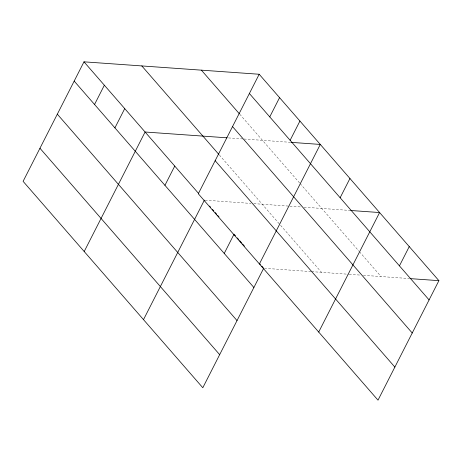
<?xml version="1.0" encoding="UTF-8"?>
<svg xmlns="http://www.w3.org/2000/svg" width="462" height="462" viewBox="0 0 462 462"><rect width="100%" height="100%" fill="white"/><g stroke="black" fill="none" stroke-linecap="round" stroke-linejoin="round"><path stroke-width="0.35" stroke-dasharray="2.31 1.73" d="M228.442 137.919L243.33 138.975M244.04 139.022L291.389 142.383M205.099 200.173L250.93 203.424M253.754 203.621L289.16 206.133M289.87 206.185L301.218 206.988M304.054 207.19L350.687 210.493M264.403 268.283L310.938 271.587M311.642 271.633L348.464 274.249M349.174 274.295L360.516 275.104M363.357 275.3L409.286 278.557M239.743 114.218L299.659 183.039M300.133 183.576L358.962 251.149M359.436 251.692L381.081 276.559M219.381 155.03L280.099 224.763M280.567 225.306L321.517 272.337"/><path stroke-width="0.69" d="M259.194 74.255L198.302 193.763L378.008 400.167L438.9 280.659L259.194 74.255L83.992 61.833L23.1 181.341L202.806 387.745L263.698 268.237M94.548 104.476L104.36 85.222M114.917 127.87L124.728 108.616M84.2 251.519L145.091 132.011L227.021 137.815M164.934 185.32L174.746 166.066M143.503 319.635L204.395 200.121M269.75 116.898L279.562 97.644M224.237 253.43L234.049 234.176M290.119 140.292L299.93 121.038M259.401 263.941L320.293 144.433L291.389 142.383M340.136 197.742L349.948 178.488M318.705 332.057L379.597 212.543L350.687 210.493M399.439 265.858L409.251 246.604M409.99 278.609L438.9 280.659M249.388 93.509L429.088 299.913M201.38 70.155L239.27 113.675M232.53 126.594L412.231 332.998M141.811 65.927L218.913 154.487M215.159 160.678L394.866 367.088M83.992 61.833L198.747 193.636M209.575 206.069L210.516 207.149M212.399 209.309L213.808 210.932M215.223 212.555L216.632 214.177M217.573 215.257L218.988 216.88M234.517 234.719L235.458 235.799M237.341 237.965L238.756 239.587M239.697 240.667L241.58 242.827M242.521 243.907L244.404 246.073M259.465 263.369L260.406 264.449M261.815 266.072L263.23 267.694M74.186 81.087L253.886 287.491M57.328 114.172L237.029 320.576M39.957 148.256L219.664 354.66"/></g></svg>
